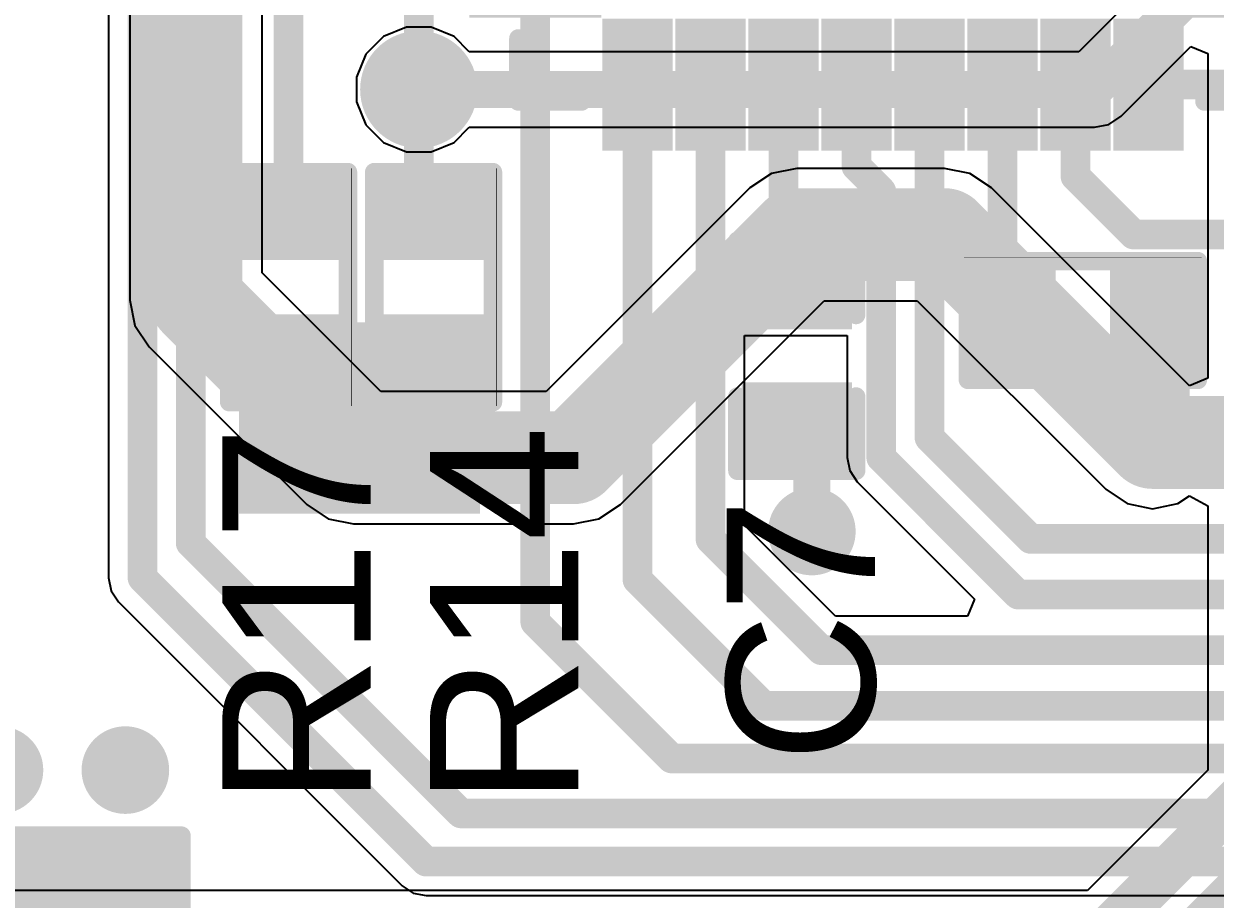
# Model space of a CAD drawing. Header units: millimetres. Extents: x -4.8 to 36.7, y -5.2 to 57.6.
# Drawn here: x 2.37 to 10.53, y 33.63 to 39.62 of the extents above; entities that cross this region are included whole.
import ezdxf

# ---------------------------------------------------------------- set-up
doc = ezdxf.new("R2010")
doc.units = ezdxf.units.MM
for name, color, linetype in [('BottomLayer', 5, 'Continuous'), ('BottomSolder', 6, 'Continuous'), ('TopLayer', 1, 'Continuous'), ('TopOverlay', 2, 'Continuous'), ('TopPaste', 8, 'Continuous'), ('TopSolder', 216, 'Continuous'), ('ViaHoleLayer', 16, 'Continuous')]:
    doc.layers.add(name, color=color, linetype=linetype)
doc.styles.add('Arial', font='', dxfattribs={"height": 0.2})
doc.styles.get('Arial').set_extended_font_data('Arial')

# ---------------------------------------------------------------- blocks, each defined once
blk = doc.blocks.new('32_QFN__5_5__13')
at = {"layer": 'TopLayer'}
for points in [[(-1.6101, 2.1001), (-1.8901, 2.1001), (-1.8901, 2.8001), (-1.6101, 2.8001)], [(-1.1099, 2.1001), (-1.3899, 2.1001), (-1.3899, 2.8001), (-1.1099, 2.8001)], [(-0.6101, 2.1001), (-0.8901, 2.1001), (-0.8901, 2.8001), (-0.6101, 2.8001)], [(-0.1099, 2.1001), (-0.3899, 2.1001), (-0.3899, 2.8001), (-0.1099, 2.8001)], [(0.3899, 2.1001), (0.1099, 2.1001), (0.1099, 2.8001), (0.3899, 2.8001)], [(0.8901, 2.1001), (0.6101, 2.1001), (0.6101, 2.8001), (0.8901, 2.8001)], [(1.3899, 2.1001), (1.1099, 2.1001), (1.1099, 2.8001), (1.3899, 2.8001)], [(1.8901, 2.1001), (1.6101, 2.1001), (1.6101, 2.8001), (1.8901, 2.8001)], [(-2.8001, 1.6101), (-2.8001, 1.8901), (-2.1001, 1.8901), (-2.1001, 1.6101)], [(2.1001, 1.6101), (2.1001, 1.8901), (2.8001, 1.8901), (2.8001, 1.6101)], [(1.627, -1.627), (-1.627, -1.627), (-1.627, 1.627), (1.627, 1.627)], [(-2.8001, 1.1099), (-2.8001, 1.3899), (-2.1001, 1.3899), (-2.1001, 1.1099)], [(2.1001, 1.1099), (2.1001, 1.3899), (2.8001, 1.3899), (2.8001, 1.1099)], [(-2.8001, 0.6101), (-2.8001, 0.8901), (-2.1001, 0.8901), (-2.1001, 0.6101)], [(2.1001, 0.6101), (2.1001, 0.8901), (2.8001, 0.8901), (2.8001, 0.6101)], [(-2.8001, 0.1099), (-2.8001, 0.3899), (-2.1001, 0.3899), (-2.1001, 0.1099)], [(2.1001, 0.1099), (2.1001, 0.3899), (2.8001, 0.3899), (2.8001, 0.1099)], [(-2.8001, -0.3899), (-2.8001, -0.1099), (-2.1001, -0.1099), (-2.1001, -0.3899)], [(2.1001, -0.3899), (2.1001, -0.1099), (2.8001, -0.1099), (2.8001, -0.3899)], [(-2.8001, -0.8901), (-2.8001, -0.6101), (-2.1001, -0.6101), (-2.1001, -0.8901)], [(2.1001, -0.8901), (2.1001, -0.6101), (2.8001, -0.6101), (2.8001, -0.8901)], [(-2.8001, -1.3899), (-2.8001, -1.1099), (-2.1001, -1.1099), (-2.1001, -1.3899)], [(2.1001, -1.3899), (2.1001, -1.1099), (2.8001, -1.1099), (2.8001, -1.3899)], [(-2.8001, -1.8901), (-2.8001, -1.6101), (-2.1001, -1.6101), (-2.1001, -1.8901)], [(2.1001, -1.8901), (2.1001, -1.6101), (2.8001, -1.6101), (2.8001, -1.8901)], [(-1.6101, -2.8001), (-1.8901, -2.8001), (-1.8901, -2.1001), (-1.6101, -2.1001)], [(-1.1099, -2.8001), (-1.3899, -2.8001), (-1.3899, -2.1001), (-1.1099, -2.1001)], [(-0.6101, -2.8001), (-0.8901, -2.8001), (-0.8901, -2.1001), (-0.6101, -2.1001)], [(-0.1099, -2.8001), (-0.3899, -2.8001), (-0.3899, -2.1001), (-0.1099, -2.1001)], [(0.3899, -2.8001), (0.1099, -2.8001), (0.1099, -2.1001), (0.3899, -2.1001)], [(0.8901, -2.8001), (0.6101, -2.8001), (0.6101, -2.1001), (0.8901, -2.1001)], [(1.3899, -2.8001), (1.1099, -2.8001), (1.1099, -2.1001), (1.3899, -2.1001)], [(1.8901, -2.8001), (1.6101, -2.8001), (1.6101, -2.1001), (1.8901, -2.1001)]]:
    blk.add_hatch(color=1, dxfattribs=at).paths.add_polyline_path(points)
at = {"layer": 'TopPaste'}
for points in [[(-1.6101, 2.1001), (-1.8901, 2.1001), (-1.8901, 2.8001), (-1.6101, 2.8001)], [(-1.1099, 2.1001), (-1.3899, 2.1001), (-1.3899, 2.8001), (-1.1099, 2.8001)], [(-0.6101, 2.1001), (-0.8901, 2.1001), (-0.8901, 2.8001), (-0.6101, 2.8001)], [(-0.1099, 2.1001), (-0.3899, 2.1001), (-0.3899, 2.8001), (-0.1099, 2.8001)], [(0.3899, 2.1001), (0.1099, 2.1001), (0.1099, 2.8001), (0.3899, 2.8001)], [(0.8901, 2.1001), (0.6101, 2.1001), (0.6101, 2.8001), (0.8901, 2.8001)], [(1.3899, 2.1001), (1.1099, 2.1001), (1.1099, 2.8001), (1.3899, 2.8001)], [(1.8901, 2.1001), (1.6101, 2.1001), (1.6101, 2.8001), (1.8901, 2.8001)], [(-2.8001, 1.6101), (-2.8001, 1.8901), (-2.1001, 1.8901), (-2.1001, 1.6101)], [(2.1001, 1.6101), (2.1001, 1.8901), (2.8001, 1.8901), (2.8001, 1.6101)], [(1.627, -1.627), (-1.627, -1.627), (-1.627, 1.627), (1.627, 1.627)], [(-2.8001, 1.1099), (-2.8001, 1.3899), (-2.1001, 1.3899), (-2.1001, 1.1099)], [(2.1001, 1.1099), (2.1001, 1.3899), (2.8001, 1.3899), (2.8001, 1.1099)], [(-2.8001, 0.6101), (-2.8001, 0.8901), (-2.1001, 0.8901), (-2.1001, 0.6101)], [(2.1001, 0.6101), (2.1001, 0.8901), (2.8001, 0.8901), (2.8001, 0.6101)], [(-2.8001, 0.1099), (-2.8001, 0.3899), (-2.1001, 0.3899), (-2.1001, 0.1099)], [(2.1001, 0.1099), (2.1001, 0.3899), (2.8001, 0.3899), (2.8001, 0.1099)], [(-2.8001, -0.3899), (-2.8001, -0.1099), (-2.1001, -0.1099), (-2.1001, -0.3899)], [(2.1001, -0.3899), (2.1001, -0.1099), (2.8001, -0.1099), (2.8001, -0.3899)], [(-2.8001, -0.8901), (-2.8001, -0.6101), (-2.1001, -0.6101), (-2.1001, -0.8901)], [(2.1001, -0.8901), (2.1001, -0.6101), (2.8001, -0.6101), (2.8001, -0.8901)], [(-2.8001, -1.3899), (-2.8001, -1.1099), (-2.1001, -1.1099), (-2.1001, -1.3899)], [(2.1001, -1.3899), (2.1001, -1.1099), (2.8001, -1.1099), (2.8001, -1.3899)], [(-2.8001, -1.8901), (-2.8001, -1.6101), (-2.1001, -1.6101), (-2.1001, -1.8901)], [(2.1001, -1.8901), (2.1001, -1.6101), (2.8001, -1.6101), (2.8001, -1.8901)], [(-1.6101, -2.8001), (-1.8901, -2.8001), (-1.8901, -2.1001), (-1.6101, -2.1001)], [(-1.1099, -2.8001), (-1.3899, -2.8001), (-1.3899, -2.1001), (-1.1099, -2.1001)], [(-0.6101, -2.8001), (-0.8901, -2.8001), (-0.8901, -2.1001), (-0.6101, -2.1001)], [(-0.1099, -2.8001), (-0.3899, -2.8001), (-0.3899, -2.1001), (-0.1099, -2.1001)], [(0.3899, -2.8001), (0.1099, -2.8001), (0.1099, -2.1001), (0.3899, -2.1001)], [(0.8901, -2.8001), (0.6101, -2.8001), (0.6101, -2.1001), (0.8901, -2.1001)], [(1.3899, -2.8001), (1.1099, -2.8001), (1.1099, -2.1001), (1.3899, -2.1001)], [(1.8901, -2.8001), (1.6101, -2.8001), (1.6101, -2.1001), (1.8901, -2.1001)]]:
    blk.add_hatch(color=8, dxfattribs=at).paths.add_polyline_path(points)
at = {"layer": 'TopSolder'}
for points in [[(-1.5085, 1.9985), (-1.9917, 1.9985), (-1.9917, 2.9017), (-1.5085, 2.9017)], [(-1.0083, 1.9985), (-1.4915, 1.9985), (-1.4915, 2.9017), (-1.0083, 2.9017)], [(-0.5085, 1.9985), (-0.9917, 1.9985), (-0.9917, 2.9017), (-0.5085, 2.9017)], [(-0.0083, 1.9985), (-0.4915, 1.9985), (-0.4915, 2.9017), (-0.0083, 2.9017)], [(0.4915, 1.9985), (0.0083, 1.9985), (0.0083, 2.9017), (0.4915, 2.9017)], [(0.9917, 1.9985), (0.5085, 1.9985), (0.5085, 2.9017), (0.9917, 2.9017)], [(1.4915, 1.9985), (1.0083, 1.9985), (1.0083, 2.9017), (1.4915, 2.9017)], [(1.9917, 1.9985), (1.5085, 1.9985), (1.5085, 2.9017), (1.9917, 2.9017)], [(-2.9017, 1.5085), (-2.9017, 1.9917), (-1.9985, 1.9917), (-1.9985, 1.5085)], [(1.9985, 1.5085), (1.9985, 1.9917), (2.9017, 1.9917), (2.9017, 1.5085)], [(1.7286, -1.7286), (-1.7286, -1.7286), (-1.7286, 1.7286), (1.7286, 1.7286)], [(-2.9017, 1.0083), (-2.9017, 1.4915), (-1.9985, 1.4915), (-1.9985, 1.0083)], [(1.9985, 1.0083), (1.9985, 1.4915), (2.9017, 1.4915), (2.9017, 1.0083)], [(-2.9017, 0.5085), (-2.9017, 0.9917), (-1.9985, 0.9917), (-1.9985, 0.5085)], [(1.9985, 0.5085), (1.9985, 0.9917), (2.9017, 0.9917), (2.9017, 0.5085)], [(-2.9017, 0.0083), (-2.9017, 0.4915), (-1.9985, 0.4915), (-1.9985, 0.0083)], [(1.9985, 0.0083), (1.9985, 0.4915), (2.9017, 0.4915), (2.9017, 0.0083)], [(-2.9017, -0.4915), (-2.9017, -0.0083), (-1.9985, -0.0083), (-1.9985, -0.4915)], [(1.9985, -0.4915), (1.9985, -0.0083), (2.9017, -0.0083), (2.9017, -0.4915)], [(-2.9017, -0.9917), (-2.9017, -0.5085), (-1.9985, -0.5085), (-1.9985, -0.9917)], [(1.9985, -0.9917), (1.9985, -0.5085), (2.9017, -0.5085), (2.9017, -0.9917)], [(-2.9017, -1.4915), (-2.9017, -1.0083), (-1.9985, -1.0083), (-1.9985, -1.4915)], [(1.9985, -1.4915), (1.9985, -1.0083), (2.9017, -1.0083), (2.9017, -1.4915)], [(-2.9017, -1.9917), (-2.9017, -1.5085), (-1.9985, -1.5085), (-1.9985, -1.9917)], [(1.9985, -1.9917), (1.9985, -1.5085), (2.9017, -1.5085), (2.9017, -1.9917)], [(-1.5085, -2.9017), (-1.9917, -2.9017), (-1.9917, -1.9985), (-1.5085, -1.9985)], [(-1.0083, -2.9017), (-1.4915, -2.9017), (-1.4915, -1.9985), (-1.0083, -1.9985)], [(-0.5085, -2.9017), (-0.9917, -2.9017), (-0.9917, -1.9985), (-0.5085, -1.9985)], [(-0.0083, -2.9017), (-0.4915, -2.9017), (-0.4915, -1.9985), (-0.0083, -1.9985)], [(0.4915, -2.9017), (0.0083, -2.9017), (0.0083, -1.9985), (0.4915, -1.9985)], [(0.9917, -2.9017), (0.5085, -2.9017), (0.5085, -1.9985), (0.9917, -1.9985)], [(1.4915, -2.9017), (1.0083, -2.9017), (1.0083, -1.9985), (1.4915, -1.9985)], [(1.9917, -2.9017), (1.5085, -2.9017), (1.5085, -1.9985), (1.9917, -1.9985)]]:
    blk.add_hatch(color=216, dxfattribs=at).paths.add_polyline_path(points)
at = {"layer": 'TopOverlay', "const_width": 0.127}
for points in [[(-2.5654, 2.1336), (-2.5654, 2.5654)], [(-2.5654, 2.5654), (-2.1336, 2.5654)], [(2.1336, 2.5654), (2.5654, 2.5654)], [(2.5654, 2.1336), (2.5654, 2.5654)], [(-3.0734, 1.8796), (-2.9464, 1.7526)], [(-3.0734, 1.6256), (-3.0734, 1.8796)], [(-3.0734, 1.6256), (-2.9464, 1.7526)], [(-2.5654, -2.5654), (-2.5654, -2.1336)], [(2.5654, -2.5654), (2.5654, -2.1336)], [(-2.5654, -2.5654), (-2.1336, -2.5654)], [(2.1336, -2.5654), (2.5654, -2.5654)]]:
    blk.add_lwpolyline(points, dxfattribs=at)
at = {"layer": 'TopOverlay', "const_width": 0.0635}
for points in [[(-2.5972, 2.5654, 1), (-2.5337, 2.5654, 1)], [(-2.5972, 2.5654, 1), (-2.5337, 2.5654, 1)], [(-2.1654, 2.5654, 1), (-2.1019, 2.5654, 1)], [(2.1019, 2.5654, 1), (2.1654, 2.5654, 1)], [(2.5337, 2.5654, 1), (2.5972, 2.5654, 1)], [(2.5337, 2.5654, 1), (2.5972, 2.5654, 1)], [(-2.5972, 2.1336, 1), (-2.5337, 2.1336, 1)], [(2.5337, 2.1336, 1), (2.5972, 2.1336, 1)], [(-3.1052, 1.8796, 1), (-3.0417, 1.8796, 1)], [(-3.1052, 1.8796, 1), (-3.0417, 1.8796, 1)], [(-2.9781, 1.7526, 1), (-2.9146, 1.7526, 1)], [(-2.9781, 1.7526, 1), (-2.9146, 1.7526, 1)], [(-3.1052, 1.6256, 1), (-3.0417, 1.6256, 1)], [(-3.1052, 1.6256, 1), (-3.0417, 1.6256, 1)], [(-2.5972, -2.1336, 1), (-2.5337, -2.1336, 1)], [(2.5337, -2.1336, 1), (2.5972, -2.1336, 1)], [(-2.5972, -2.5654, 1), (-2.5337, -2.5654, 1)], [(-2.5972, -2.5654, 1), (-2.5337, -2.5654, 1)], [(-2.1654, -2.5654, 1), (-2.1019, -2.5654, 1)], [(2.1019, -2.5654, 1), (2.1654, -2.5654, 1)], [(2.5337, -2.5654, 1), (2.5972, -2.5654, 1)], [(2.5337, -2.5654, 1), (2.5972, -2.5654, 1)]]:
    blk.add_lwpolyline(points, format="xyb", close=True, dxfattribs=at)
blk = doc.blocks.new('R___0402_19')
at = {"layer": 'TopLayer'}
for points in [[(-0.6985, -0.3175), (-0.6985, 0.3175), (-0.2413, 0.3175), (-0.2413, -0.3175)], [(0.2413, -0.3175), (0.2413, 0.3175), (0.6985, 0.3175), (0.6985, -0.3175)]]:
    blk.add_hatch(color=1, dxfattribs=at).paths.add_polyline_path(points)
at = {"layer": 'TopPaste'}
for points in [[(-0.6985, -0.3175), (-0.6985, 0.3175), (-0.2413, 0.3175), (-0.2413, -0.3175)], [(0.2413, -0.3175), (0.2413, 0.3175), (0.6985, 0.3175), (0.6985, -0.3175)]]:
    blk.add_hatch(color=8, dxfattribs=at).paths.add_polyline_path(points)
at = {"layer": 'TopSolder'}
for points in [[(-0.7535, -0.3725), (-0.7535, 0.3725), (-0.1863, 0.3725), (-0.1863, -0.3725)], [(0.1863, -0.3725), (0.1863, 0.3725), (0.7535, 0.3725), (0.7535, -0.3725)]]:
    blk.add_hatch(color=216, dxfattribs=at).paths.add_polyline_path(points)
at = {"layer": 'TopOverlay'}
for points, const_width in [([(-0.7874, 0.4064), (0.7874, 0.4064)], 0.127), ([(-0.7874, 0.4064), (-0.7874, -0.4064)], 0.127), ([(0.7874, 0.4064), (0.7874, -0.4064)], 0.127), ([(-0.7874, -0.4064), (0.7874, -0.4064)], 0.127), ([(-0.8128, -0.4318), (0.8128, -0.4318)], 0.00323)]:
    blk.add_lwpolyline(points, dxfattribs=dict(at, const_width=const_width))
for points, const_width in [([(-0.8191, 0.4064, 1), (-0.7556, 0.4064, 1)], 0.0635), ([(-0.8191, 0.4064, 1), (-0.7556, 0.4064, 1)], 0.0635), ([(0.7556, 0.4064, 1), (0.8191, 0.4064, 1)], 0.0635), ([(0.7556, 0.4064, 1), (0.8191, 0.4064, 1)], 0.0635), ([(-0.8191, -0.4064, 1), (-0.7556, -0.4064, 1)], 0.0635), ([(-0.8191, -0.4064, 1), (-0.7556, -0.4064, 1)], 0.0635), ([(0.7556, -0.4064, 1), (0.8191, -0.4064, 1)], 0.0635), ([(0.7556, -0.4064, 1), (0.8191, -0.4064, 1)], 0.0635), ([(-0.8136, -0.4318, 1), (-0.812, -0.4318, 1)], 0.00161), ([(0.812, -0.4318, 1), (0.8136, -0.4318, 1)], 0.00161)]:
    blk.add_lwpolyline(points, format="xyb", close=True, dxfattribs=dict(at, const_width=const_width))
blk = doc.blocks.new('R___0402_20')
at = {"layer": 'TopLayer'}
for points in [[(-0.6985, -0.3175), (-0.6985, 0.3175), (-0.2413, 0.3175), (-0.2413, -0.3175)], [(0.2413, -0.3175), (0.2413, 0.3175), (0.6985, 0.3175), (0.6985, -0.3175)]]:
    blk.add_hatch(color=1, dxfattribs=at).paths.add_polyline_path(points)
at = {"layer": 'TopPaste'}
for points in [[(-0.6985, -0.3175), (-0.6985, 0.3175), (-0.2413, 0.3175), (-0.2413, -0.3175)], [(0.2413, -0.3175), (0.2413, 0.3175), (0.6985, 0.3175), (0.6985, -0.3175)]]:
    blk.add_hatch(color=8, dxfattribs=at).paths.add_polyline_path(points)
at = {"layer": 'TopSolder'}
for points in [[(-0.7535, -0.3725), (-0.7535, 0.3725), (-0.1863, 0.3725), (-0.1863, -0.3725)], [(0.1863, -0.3725), (0.1863, 0.3725), (0.7535, 0.3725), (0.7535, -0.3725)]]:
    blk.add_hatch(color=216, dxfattribs=at).paths.add_polyline_path(points)
at = {"layer": 'TopOverlay'}
for points, const_width in [([(-0.7874, 0.4064), (-0.7874, -0.4064)], 0.127), ([(0.7874, 0.4064), (-0.7874, 0.4064)], 0.127), ([(0.7874, 0.4064), (0.7874, -0.4064)], 0.127), ([(0.7874, -0.4064), (-0.7874, -0.4064)], 0.127), ([(0.8128, -0.4318), (-0.8128, -0.4318)], 0.00323)]:
    blk.add_lwpolyline(points, dxfattribs=dict(at, const_width=const_width))
for points, const_width in [([(-0.8191, 0.4064, 1), (-0.7556, 0.4064, 1)], 0.0635), ([(-0.8191, 0.4064, 1), (-0.7556, 0.4064, 1)], 0.0635), ([(0.7556, 0.4064, 1), (0.8191, 0.4064, 1)], 0.0635), ([(0.7556, 0.4064, 1), (0.8191, 0.4064, 1)], 0.0635), ([(-0.8191, -0.4064, 1), (-0.7556, -0.4064, 1)], 0.0635), ([(-0.8191, -0.4064, 1), (-0.7556, -0.4064, 1)], 0.0635), ([(0.7556, -0.4064, 1), (0.8191, -0.4064, 1)], 0.0635), ([(0.7556, -0.4064, 1), (0.8191, -0.4064, 1)], 0.0635), ([(-0.8136, -0.4318, 1), (-0.812, -0.4318, 1)], 0.00161), ([(0.812, -0.4318, 1), (0.8136, -0.4318, 1)], 0.00161)]:
    blk.add_lwpolyline(points, format="xyb", close=True, dxfattribs=dict(at, const_width=const_width))
blk = doc.blocks.new('R___0402_22')
at = {"layer": 'TopLayer'}
for points in [[(-0.6985, -0.3175), (-0.6985, 0.3175), (-0.2413, 0.3175), (-0.2413, -0.3175)], [(0.2413, -0.3175), (0.2413, 0.3175), (0.6985, 0.3175), (0.6985, -0.3175)]]:
    blk.add_hatch(color=1, dxfattribs=at).paths.add_polyline_path(points)
at = {"layer": 'TopPaste'}
for points in [[(-0.6985, -0.3175), (-0.6985, 0.3175), (-0.2413, 0.3175), (-0.2413, -0.3175)], [(0.2413, -0.3175), (0.2413, 0.3175), (0.6985, 0.3175), (0.6985, -0.3175)]]:
    blk.add_hatch(color=8, dxfattribs=at).paths.add_polyline_path(points)
at = {"layer": 'TopSolder'}
for points in [[(-0.7535, -0.3725), (-0.7535, 0.3725), (-0.1863, 0.3725), (-0.1863, -0.3725)], [(0.1863, -0.3725), (0.1863, 0.3725), (0.7535, 0.3725), (0.7535, -0.3725)]]:
    blk.add_hatch(color=216, dxfattribs=at).paths.add_polyline_path(points)
at = {"layer": 'TopOverlay'}
for points, const_width in [([(-0.7874, 0.4064), (0.7874, 0.4064)], 0.127), ([(-0.7874, 0.4064), (-0.7874, -0.4064)], 0.127), ([(0.7874, 0.4064), (0.7874, -0.4064)], 0.127), ([(-0.7874, -0.4064), (0.7874, -0.4064)], 0.127), ([(-0.8128, -0.4318), (0.8128, -0.4318)], 0.00323)]:
    blk.add_lwpolyline(points, dxfattribs=dict(at, const_width=const_width))
for points, const_width in [([(-0.8191, 0.4064, 1), (-0.7556, 0.4064, 1)], 0.0635), ([(-0.8191, 0.4064, 1), (-0.7556, 0.4064, 1)], 0.0635), ([(0.7556, 0.4064, 1), (0.8191, 0.4064, 1)], 0.0635), ([(0.7556, 0.4064, 1), (0.8191, 0.4064, 1)], 0.0635), ([(-0.8191, -0.4064, 1), (-0.7556, -0.4064, 1)], 0.0635), ([(-0.8191, -0.4064, 1), (-0.7556, -0.4064, 1)], 0.0635), ([(0.7556, -0.4064, 1), (0.8191, -0.4064, 1)], 0.0635), ([(0.7556, -0.4064, 1), (0.8191, -0.4064, 1)], 0.0635), ([(-0.8136, -0.4318, 1), (-0.812, -0.4318, 1)], 0.00161), ([(0.812, -0.4318, 1), (0.8136, -0.4318, 1)], 0.00161)]:
    blk.add_lwpolyline(points, format="xyb", close=True, dxfattribs=dict(at, const_width=const_width))
blk = doc.blocks.new('C___0402_50')
at = {"layer": 'TopLayer'}
for points in [[(-0.6985, -0.3175), (-0.6985, 0.3175), (-0.2413, 0.3175), (-0.2413, -0.3175)], [(0.2413, -0.3175), (0.2413, 0.3175), (0.6985, 0.3175), (0.6985, -0.3175)]]:
    blk.add_hatch(color=1, dxfattribs=at).paths.add_polyline_path(points)
at = {"layer": 'TopPaste'}
for points in [[(-0.6985, -0.3175), (-0.6985, 0.3175), (-0.2413, 0.3175), (-0.2413, -0.3175)], [(0.2413, -0.3175), (0.2413, 0.3175), (0.6985, 0.3175), (0.6985, -0.3175)]]:
    blk.add_hatch(color=8, dxfattribs=at).paths.add_polyline_path(points)
at = {"layer": 'TopSolder'}
for points in [[(-0.7585, -0.3775), (-0.7585, 0.3775), (-0.1813, 0.3775), (-0.1813, -0.3775)], [(0.1813, -0.3775), (0.1813, 0.3775), (0.7585, 0.3775), (0.7585, -0.3775)]]:
    blk.add_hatch(color=216, dxfattribs=at).paths.add_polyline_path(points)
at = {"layer": 'TopOverlay', "const_width": 0.127}
for points in [[(-0.2794, 0.4064), (-0.7874, 0.4064)], [(-0.7874, -0.4064), (-0.7874, 0.4064)], [(0.7874, 0.4064), (0.2794, 0.4064)], [(0.7874, -0.4064), (0.7874, 0.4064)], [(-0.2794, -0.4064), (-0.7874, -0.4064)], [(0.7874, -0.4064), (0.2794, -0.4064)]]:
    blk.add_lwpolyline(points, dxfattribs=at)
at = {"layer": 'TopOverlay', "const_width": 0.0635}
for points in [[(-0.8191, 0.4064, 1), (-0.7556, 0.4064, 1)], [(-0.8191, 0.4064, 1), (-0.7556, 0.4064, 1)], [(-0.3111, 0.4064, 1), (-0.2477, 0.4064, 1)], [(0.2477, 0.4064, 1), (0.3111, 0.4064, 1)], [(0.7556, 0.4064, 1), (0.8191, 0.4064, 1)], [(0.7556, 0.4064, 1), (0.8191, 0.4064, 1)], [(-0.8191, -0.4064, 1), (-0.7556, -0.4064, 1)], [(-0.8191, -0.4064, 1), (-0.7556, -0.4064, 1)], [(-0.3111, -0.4064, 1), (-0.2477, -0.4064, 1)], [(0.2477, -0.4064, 1), (0.3111, -0.4064, 1)], [(0.7556, -0.4064, 1), (0.8191, -0.4064, 1)], [(0.7556, -0.4064, 1), (0.8191, -0.4064, 1)]]:
    blk.add_lwpolyline(points, format="xyb", close=True, dxfattribs=at)
blk = doc.blocks.new('C___1206_55')
at = {"layer": 'TopLayer'}
for points in [[(-2.032, 0.889), (-0.508, 0.889), (-0.508, -0.889), (-2.032, -0.889)], [(0.508, 0.889), (2.032, 0.889), (2.032, -0.889), (0.508, -0.889)]]:
    blk.add_hatch(color=1, dxfattribs=at).paths.add_polyline_path(points)
at = {"layer": 'TopPaste'}
for points in [[(-2.032, 0.889), (-0.508, 0.889), (-0.508, -0.889), (-2.032, -0.889)], [(0.508, 0.889), (2.032, 0.889), (2.032, -0.889), (0.508, -0.889)]]:
    blk.add_hatch(color=8, dxfattribs=at).paths.add_polyline_path(points)
at = {"layer": 'TopSolder'}
for points in [[(-2.1336, 0.9906), (-0.4064, 0.9906), (-0.4064, -0.9906), (-2.1336, -0.9906)], [(0.4064, 0.9906), (2.1336, 0.9906), (2.1336, -0.9906), (0.4064, -0.9906)]]:
    blk.add_hatch(color=216, dxfattribs=at).paths.add_polyline_path(points)
at = {"layer": 'TopOverlay', "const_width": 0.127}
for points in [[(-0.6096, 0.9906), (-2.1336, 0.9906)], [(-2.1336, 0.9906), (-2.1336, -0.9906)], [(2.1336, 0.9906), (0.6096, 0.9906)], [(2.1336, 0.9906), (2.1336, -0.9906)], [(-0.6096, -0.9906), (-2.1336, -0.9906)], [(2.1336, -0.9906), (0.6096, -0.9906)]]:
    blk.add_lwpolyline(points, dxfattribs=at)
at = {"layer": 'TopOverlay', "const_width": 0.0635}
for points in [[(-2.16535, 0.9906, 1), (-2.10185, 0.9906, 1)], [(-2.16535, 0.9906, 1), (-2.10185, 0.9906, 1)], [(-0.64135, 0.9906, 1), (-0.57785, 0.9906, 1)], [(0.57785, 0.9906, 1), (0.64135, 0.9906, 1)], [(2.10185, 0.9906, 1), (2.16535, 0.9906, 1)], [(2.10185, 0.9906, 1), (2.16535, 0.9906, 1)], [(-2.16535, -0.9906, 1), (-2.10185, -0.9906, 1)], [(-2.16535, -0.9906, 1), (-2.10185, -0.9906, 1)], [(-0.64135, -0.9906, 1), (-0.57785, -0.9906, 1)], [(0.57785, -0.9906, 1), (0.64135, -0.9906, 1)], [(2.10185, -0.9906, 1), (2.16535, -0.9906, 1)], [(2.10185, -0.9906, 1), (2.16535, -0.9906, 1)]]:
    blk.add_lwpolyline(points, format="xyb", close=True, dxfattribs=at)

msp = doc.modelspace()

# ---------------------------------------------------------------- hatches: boundary and pattern name
at = {"layer": 'BottomLayer'}
h = msp.add_hatch(color=5, dxfattribs=at)
edge = h.paths.add_edge_path()
edge.add_arc((5.08, 39.1713), 0.3, 0, 360)
h = msp.add_hatch(color=5, dxfattribs=at)
edge = h.paths.add_edge_path()
edge.add_arc((7.6692, 38.178), 0.3, 0, 360)
h = msp.add_hatch(color=5, dxfattribs=at)
edge = h.paths.add_edge_path()
edge.add_arc((10.1061, 36.7538), 0.3, 0, 360)
h = msp.add_hatch(color=5, dxfattribs=at)
edge = h.paths.add_edge_path()
edge.add_arc((4.633, 36.6495), 0.3, 0, 360)
h = msp.add_hatch(color=5, dxfattribs=at)
edge = h.paths.add_edge_path()
edge.add_arc((7.7724, 36.1442), 0.3, 0, 360)
h = msp.add_hatch(color=5, dxfattribs=at)
edge = h.paths.add_edge_path()
edge.add_arc((2.2082, 34.5104), 0.3, 0, 360)
h = msp.add_hatch(color=5, dxfattribs=at)
edge = h.paths.add_edge_path()
edge.add_arc((3.0705, 34.5104), 0.3, 0, 360)
at = {"layer": 'BottomSolder'}
h = msp.add_hatch(color=6, dxfattribs=at)
edge = h.paths.add_edge_path()
edge.add_arc((5.08, 39.1713), 0.4016, 0, 360)
at = {"layer": 'TopLayer'}
h = msp.add_hatch(color=1, dxfattribs=at)
edge = h.paths.add_edge_path()
edge.add_arc((5.08, 39.1713), 0.3, 0, 360)
h = msp.add_hatch(color=1, dxfattribs=at)
edge = h.paths.add_edge_path()
edge.add_arc((7.6692, 38.178), 0.3, 0, 360)
msp.add_hatch(color=1, dxfattribs=at).paths.add_polyline_path([(3.8481, 36.2661), (5.4991, 36.2661), (5.4991, 37.5766), (3.8481, 37.5766)])
h = msp.add_hatch(color=1, dxfattribs=at)
edge = h.paths.add_edge_path()
edge.add_arc((10.1061, 36.7538), 0.3, 0, 360)
h = msp.add_hatch(color=1, dxfattribs=at)
edge = h.paths.add_edge_path()
edge.add_arc((4.633, 36.6495), 0.3, 0, 360)
h = msp.add_hatch(color=1, dxfattribs=at)
edge = h.paths.add_edge_path()
edge.add_arc((7.7724, 36.1442), 0.3, 0, 360)
h = msp.add_hatch(color=1, dxfattribs=at)
edge = h.paths.add_edge_path()
edge.add_arc((2.2082, 34.5104), 0.3, 0, 360)
h = msp.add_hatch(color=1, dxfattribs=at)
edge = h.paths.add_edge_path()
edge.add_arc((3.0705, 34.5104), 0.3, 0, 360)
at = {"layer": 'TopSolder'}
h = msp.add_hatch(color=216, dxfattribs=at)
edge = h.paths.add_edge_path()
edge.add_arc((5.08, 39.1713), 0.4016, 0, 360)
at = {"layer": 'ViaHoleLayer'}
h = msp.add_hatch(color=16, dxfattribs=at)
edge = h.paths.add_edge_path()
edge.add_arc((5.08, 39.1713), 0.15, 0, 360)
h = msp.add_hatch(color=16, dxfattribs=at)
edge = h.paths.add_edge_path()
edge.add_arc((7.6692, 38.178), 0.15, 0, 360)
h = msp.add_hatch(color=16, dxfattribs=at)
edge = h.paths.add_edge_path()
edge.add_arc((10.1061, 36.7538), 0.15, 0, 360)
h = msp.add_hatch(color=16, dxfattribs=at)
edge = h.paths.add_edge_path()
edge.add_arc((4.633, 36.6495), 0.15, 0, 360)
h = msp.add_hatch(color=16, dxfattribs=at)
edge = h.paths.add_edge_path()
edge.add_arc((7.7724, 36.1442), 0.15, 0, 360)
h = msp.add_hatch(color=16, dxfattribs=at)
edge = h.paths.add_edge_path()
edge.add_arc((3.0705, 34.5104), 0.15, 0, 360)

# ---------------------------------------------------------------- linework, layer by layer
at = {"layer": 'BottomLayer'}
for p, q in [((3.1003, 41.3612), (3.1003, 37.7291)), ((4.0067, 37.9168), (4.0067, 40.9727)), ((10.1048, 39.935), (9.6, 39.4303)), ((4.9951, 39.5983), (4.8381, 39.5333)), ((5.1649, 39.5983), (4.9951, 39.5983)), ((5.3219, 39.5333), (5.1649, 39.5983)), ((4.8381, 39.5333), (4.718, 39.4132)), ((5.4249, 39.4303), (5.3219, 39.5333)), ((4.718, 39.4132), (4.653, 39.2562)), ((9.6, 39.4303), (5.4249, 39.4303)), ((9.8904, 38.9882), (10.3679, 39.4657)), ((10.3679, 39.4657), (10.4853, 39.4171)), ((10.4853, 39.4171), (10.4853, 37.1952)), ((4.653, 39.2562), (4.653, 39.0864)), ((4.653, 39.0864), (4.718, 38.9294)), ((4.718, 38.9294), (4.8381, 38.8093)), ((9.7073, 38.9123), (9.8064, 38.932)), ((9.8064, 38.932), (9.8904, 38.9882)), ((5.3219, 38.8093), (5.4249, 38.9123)), ((5.4249, 38.9123), (9.7073, 38.9123)), ((4.8381, 38.8093), (4.9951, 38.7443)), ((5.1649, 38.7443), (5.3219, 38.8093)), ((4.9951, 38.7443), (5.1649, 38.7443)), ((7.4958, 38.5967), (7.3487, 38.4985)), ((7.6692, 38.6312), (7.4958, 38.5967)), ((8.6818, 38.6312), (7.6692, 38.6312)), ((8.8553, 38.5967), (8.6818, 38.6312)), ((9.0023, 38.4985), (8.8553, 38.5967)), ((7.3487, 38.4985), (5.953, 37.1027)), ((7.3487, 38.4985), (7.3487, 38.4985)), ((10.3583, 37.1425), (9.0023, 38.4985)), ((4.8208, 37.1027), (4.0067, 37.9168)), ((3.1003, 37.7291), (3.1348, 37.5557)), ((6.4612, 36.3291), (7.8569, 37.7248)), ((7.8569, 37.7248), (8.4941, 37.7248)), ((8.4941, 37.7248), (9.7856, 36.4333)), ((3.1348, 37.5557), (3.233, 37.4086)), ((3.233, 37.4086), (4.3126, 36.3291)), ((10.4853, 37.1952), (10.3583, 37.1425)), ((5.953, 37.1027), (4.8208, 37.1027)), ((9.7856, 36.4333), (9.9326, 36.3351)), ((4.3126, 36.3291), (4.4596, 36.2308)), ((6.3142, 36.2308), (6.4612, 36.3291)), ((9.9326, 36.3351), (10.1061, 36.3006)), ((10.1061, 36.3006), (10.2795, 36.3351)), ((10.2795, 36.3351), (10.3583, 36.3877)), ((10.3583, 36.3877), (10.4853, 36.3198)), ((10.4853, 36.3198), (10.4853, 34.5101)), ((4.4596, 36.2308), (4.633, 36.1963)), ((6.1407, 36.1963), (6.3142, 36.2308)), ((4.633, 36.1963), (4.6331, 36.1963)), ((4.6331, 36.1963), (6.1407, 36.1963)), ((10.4853, 34.5101), (9.661, 33.6859)), ((9.661, 33.6859), (-0.3324, 33.6859))]:
    msp.add_line(p, q, dxfattribs=at)
for points, const_width in [([(3.5535, 37.7291), (3.5535, 41.3612)], 0.635), ([(9.7073, 39.1713), (10.3637, 39.8277)], 0.254), ([(5.0546, 39.1713), (5.08, 39.1713)], 0.254), ([(5.08, 39.1713), (9.7073, 39.1713)], 0.254), ([(6.1407, 36.6495), (7.6692, 38.178)], 0.635), ([(7.6692, 38.178), (8.6818, 38.178)], 0.635), ([(8.6818, 38.178), (10.1061, 36.7538)], 0.635), ([(3.5535, 37.7291), (4.633, 36.6495)], 0.635), ([(4.633, 36.6495), (6.1407, 36.6495)], 0.635), ([(9.779, 33.401), (10.7701, 34.3921)], 0.3048), ([(9.9579, 32.9692), (11.2019, 34.2133)], 0.3048)]:
    msp.add_lwpolyline(points, dxfattribs=dict(at, const_width=const_width))
for points, const_width in [([(4.9911, 39.1713, 1), (5.1181, 39.1713, 1)], 0.127), ([(5.0165, 39.1713, 1), (5.1435, 39.1713, 1)], 0.127), ([(5.0165, 39.1713, 1), (5.1435, 39.1713, 1)], 0.127), ([(9.6438, 39.1713, 1), (9.7708, 39.1713, 1)], 0.127), ([(9.6438, 39.1713, 1), (9.7708, 39.1713, 1)], 0.127), ([(7.5105, 38.178, 1), (7.828, 38.178, 1)], 0.3175), ([(7.5105, 38.178, 1), (7.828, 38.178, 1)], 0.3175), ([(8.5231, 38.178, 1), (8.8406, 38.178, 1)], 0.3175), ([(8.5231, 38.178, 1), (8.8406, 38.178, 1)], 0.3175), ([(3.3947, 37.7291, 1), (3.7122, 37.7291, 1)], 0.3175), ([(3.3947, 37.7291, 1), (3.7122, 37.7291, 1)], 0.3175), ([(9.9473, 36.7538, 1), (10.2648, 36.7538, 1)], 0.3175), ([(4.4743, 36.6495, 1), (4.7918, 36.6495, 1)], 0.3175), ([(4.4743, 36.6495, 1), (4.7918, 36.6495, 1)], 0.3175), ([(5.982, 36.6495, 1), (6.2995, 36.6495, 1)], 0.3175), ([(5.982, 36.6495, 1), (6.2995, 36.6495, 1)], 0.3175)]:
    msp.add_lwpolyline(points, format="xyb", close=True, dxfattribs=dict(at, const_width=const_width))
at = {"layer": 'TopLayer'}
for p, q in [((2.9546, 39.99), (2.9546, 35.8267)), ((7.3112, 36.1875), (7.3112, 37.4877)), ((7.3112, 37.4877), (8.0147, 37.4877)), ((8.0147, 37.4877), (8.0147, 36.6504)), ((8.0147, 36.6504), (8.0325, 36.5612)), ((8.0325, 36.5612), (8.083, 36.4856)), ((8.083, 36.4856), (8.8868, 35.6818)), ((7.9342, 35.5645), (7.3112, 36.1875)), ((2.9546, 35.8267), (2.9724, 35.7375)), ((2.9724, 35.7375), (3.0229, 35.6619)), ((3.0229, 35.6619), (4.966, 33.7188)), ((8.8868, 35.6818), (8.8382, 35.5645)), ((8.8382, 35.5645), (7.9342, 35.5645)), ((4.966, 33.7188), (5.0416, 33.6683)), ((5.0416, 33.6683), (5.1308, 33.6505)), ((5.1308, 33.6505), (25.3797, 33.6505))]:
    msp.add_line(p, q, dxfattribs=at)
for points, const_width in [([(3.1877, 35.8267), (3.1877, 40.1387)], 0.2032), ([(5.08, 39.1713), (5.08, 40.1631)], 0.2032), ([(4.1885, 38.2878), (4.1885, 40.125)], 0.2032), ([(3.5179, 36.0655), (3.5179, 40.002)], 0.2032), ([(5.878, 35.524), (5.878, 39.9045)], 0.2032), ([(5.08, 38.2878), (5.08, 39.1713)], 0.2032), ([(6.578, 35.8146), (6.578, 39.2045)], 0.2032), ([(7.0781, 36.0909), (7.0781, 39.2045)], 0.2032), ([(7.578, 38.3983), (7.578, 39.2045)], 0.2032), ([(8.0781, 38.6444), (8.0781, 39.2045)], 0.2032), ([(8.578, 36.7872), (8.578, 39.2045)], 0.2032), ([(9.0781, 37.6701), (9.0781, 39.2045)], 0.2032), ([(9.578, 38.5763), (9.578, 39.2045)], 0.2032), ([(10.0781, 39.2045), (10.6962, 39.2045)], 0.2032), ([(8.0781, 38.6444), (8.2478, 38.4748)], 0.2032), ([(9.578, 38.5763), (9.9763, 38.178)], 0.2032), ([(8.2478, 36.6504), (8.2478, 38.4748)], 0.2032), ([(7.669, 38.0465), (7.669, 38.1779)], 0.635), ([(9.9763, 38.178), (13.064, 38.178)], 0.2032), ([(10.1061, 36.7538), (10.1061, 37.582)], 0.508), ([(9.0781, 37.6701), (9.1589, 37.5893)], 0.2032), ([(10.1061, 36.7538), (11.9336, 36.7538)], 0.635), ([(7.669, 36.8781), (7.6708, 36.8781)], 0.254), ([(7.6708, 36.8781), (7.7724, 36.7765)], 0.254), ([(7.7724, 36.1442), (7.7724, 36.7765)], 0.254), ([(8.578, 36.7872), (9.2718, 36.0934)], 0.2032), ([(8.2478, 36.6504), (8.304, 36.5942)], 0.2032), ([(8.304, 36.5942), (9.1858, 35.7124)], 0.2032), ([(3.5179, 36.0655), (5.3696, 34.2138)], 0.2032), ([(7.0781, 36.0909), (7.8377, 35.3314)], 0.2032), ([(9.2718, 36.0934), (13.8938, 36.0934)], 0.2032), ([(3.1877, 35.8267), (5.1308, 33.8836)], 0.2032), ([(6.578, 35.8146), (7.4422, 34.9504)], 0.2032), ([(9.1858, 35.7124), (14.1224, 35.7124)], 0.2032), ([(5.878, 35.524), (6.812, 34.59)], 0.2032), ([(7.8377, 35.3314), (14.2748, 35.3314)], 0.2032), ([(7.4422, 34.9504), (16.4846, 34.9504)], 0.2032), ([(6.812, 34.59), (17.1656, 34.59)], 0.2032), ([(5.3696, 34.2138), (26.2382, 34.2138)], 0.2032), ([(5.1308, 33.8836), (25.4762, 33.8836)], 0.2032)]:
    msp.add_lwpolyline(points, dxfattribs=dict(at, const_width=const_width))
for points, const_width in [([(5.0292, 39.1713, 1), (5.1308, 39.1713, 1)], 0.1016), ([(5.0292, 39.1713, 1), (5.1308, 39.1713, 1)], 0.1016), ([(6.5272, 39.2045, 1), (6.6288, 39.2045, 1)], 0.1016), ([(7.0273, 39.2045, 1), (7.1289, 39.2045, 1)], 0.1016), ([(7.5272, 39.2045, 1), (7.6288, 39.2045, 1)], 0.1016), ([(8.0273, 39.2045, 1), (8.1289, 39.2045, 1)], 0.1016), ([(8.5272, 39.2045, 1), (8.6288, 39.2045, 1)], 0.1016), ([(9.0273, 39.2045, 1), (9.1289, 39.2045, 1)], 0.1016), ([(9.5272, 39.2045, 1), (9.6288, 39.2045, 1)], 0.1016), ([(10.0273, 39.2045, 1), (10.1289, 39.2045, 1)], 0.1016), ([(8.0273, 38.6444, 1), (8.1289, 38.6444, 1)], 0.1016), ([(8.0273, 38.6444, 1), (8.1289, 38.6444, 1)], 0.1016), ([(9.5272, 38.5763, 1), (9.6288, 38.5763, 1)], 0.1016), ([(9.5272, 38.5763, 1), (9.6288, 38.5763, 1)], 0.1016), ([(8.197, 38.4748, 1), (8.2986, 38.4748, 1)], 0.1016), ([(8.197, 38.4748, 1), (8.2986, 38.4748, 1)], 0.1016), ([(7.5103, 38.1779, 1), (7.8278, 38.1779, 1)], 0.3175), ([(7.5272, 38.3983, 1), (7.6288, 38.3983, 1)], 0.1016), ([(7.5272, 38.3983, 1), (7.6288, 38.3983, 1)], 0.1016), ([(4.1377, 38.2878, 1), (4.2393, 38.2878, 1)], 0.1016), ([(5.0292, 38.2878, 1), (5.1308, 38.2878, 1)], 0.1016), ([(7.5103, 38.0465, 1), (7.8278, 38.0465, 1)], 0.3175), ([(7.6184, 38.178, 1), (7.72, 38.178, 1)], 0.1016), ([(9.9255, 38.178, 1), (10.0271, 38.178, 1)], 0.1016), ([(9.9255, 38.178, 1), (10.0271, 38.178, 1)], 0.1016), ([(9.9791, 37.582, 1), (10.2331, 37.582, 1)], 0.254), ([(9.0273, 37.6701, 1), (9.1289, 37.6701, 1)], 0.1016), ([(9.0273, 37.6701, 1), (9.1289, 37.6701, 1)], 0.1016), ([(9.1081, 37.5893, 1), (9.2097, 37.5893, 1)], 0.1016), ([(9.9473, 36.7538, 1), (10.2648, 36.7538, 1)], 0.3175), ([(7.6055, 36.8781, 1), (7.7325, 36.8781, 1)], 0.127), ([(7.6073, 36.8781, 1), (7.7343, 36.8781, 1)], 0.127), ([(7.6073, 36.8781, 1), (7.7343, 36.8781, 1)], 0.127), ([(9.9791, 36.7538, 1), (10.2331, 36.7538, 1)], 0.254), ([(7.7089, 36.7765, 1), (7.8359, 36.7765, 1)], 0.127), ([(7.7089, 36.7765, 1), (7.8359, 36.7765, 1)], 0.127), ([(8.5272, 36.7872, 1), (8.6288, 36.7872, 1)], 0.1016), ([(8.5272, 36.7872, 1), (8.6288, 36.7872, 1)], 0.1016), ([(8.197, 36.6504, 1), (8.2986, 36.6504, 1)], 0.1016), ([(8.197, 36.6504, 1), (8.2986, 36.6504, 1)], 0.1016), ([(8.2532, 36.5942, 1), (8.3548, 36.5942, 1)], 0.1016), ([(8.2532, 36.5942, 1), (8.3548, 36.5942, 1)], 0.1016), ([(7.7089, 36.1442, 1), (7.8359, 36.1442, 1)], 0.127), ([(3.4671, 36.0655, 1), (3.5687, 36.0655, 1)], 0.1016), ([(3.4671, 36.0655, 1), (3.5687, 36.0655, 1)], 0.1016), ([(7.0273, 36.0909, 1), (7.1289, 36.0909, 1)], 0.1016), ([(7.0273, 36.0909, 1), (7.1289, 36.0909, 1)], 0.1016), ([(9.221, 36.0934, 1), (9.3226, 36.0934, 1)], 0.1016), ([(9.221, 36.0934, 1), (9.3226, 36.0934, 1)], 0.1016), ([(3.1369, 35.8267, 1), (3.2385, 35.8267, 1)], 0.1016), ([(3.1369, 35.8267, 1), (3.2385, 35.8267, 1)], 0.1016), ([(6.5272, 35.8146, 1), (6.6288, 35.8146, 1)], 0.1016), ([(6.5272, 35.8146, 1), (6.6288, 35.8146, 1)], 0.1016), ([(9.135, 35.7124, 1), (9.2366, 35.7124, 1)], 0.1016), ([(9.135, 35.7124, 1), (9.2366, 35.7124, 1)], 0.1016), ([(5.8272, 35.524, 1), (5.9288, 35.524, 1)], 0.1016), ([(5.8272, 35.524, 1), (5.9288, 35.524, 1)], 0.1016), ([(7.7869, 35.3314, 1), (7.8885, 35.3314, 1)], 0.1016), ([(7.7869, 35.3314, 1), (7.8885, 35.3314, 1)], 0.1016), ([(7.3914, 34.9504, 1), (7.493, 34.9504, 1)], 0.1016), ([(7.3914, 34.9504, 1), (7.493, 34.9504, 1)], 0.1016), ([(6.7612, 34.59, 1), (6.8628, 34.59, 1)], 0.1016), ([(6.7612, 34.59, 1), (6.8628, 34.59, 1)], 0.1016), ([(5.3188, 34.2138, 1), (5.4204, 34.2138, 1)], 0.1016), ([(5.3188, 34.2138, 1), (5.4204, 34.2138, 1)], 0.1016), ([(5.08, 33.8836, 1), (5.1816, 33.8836, 1)], 0.1016), ([(5.08, 33.8836, 1), (5.1816, 33.8836, 1)], 0.1016)]:
    msp.add_lwpolyline(points, format="xyb", close=True, dxfattribs=dict(at, const_width=const_width))
at = {"layer": 'TopLayer', "const_width": 0.2032}
msp.add_lwpolyline([(7.6692, 38.178, -0.198912), (7.578, 38.3983)], format="xyb", dxfattribs=at)

# ---------------------------------------------------------------- block references
msp.add_blockref('32_QFN__5_5__13', (8.3281, 41.6546))
for name, p, rotation in [('R___0402_19', (4.1885, 37.8179), 90), ('R___0402_22', (5.1816, 37.8179), 90), ('C___0402_50', (7.669, 37.348), 270), ('R___0402_20', (9.6288, 37.5893), 180), ('C___1206_55', (1.3208, 33.0708), 180)]:
    msp.add_blockref(name, p, dxfattribs=dict(rotation=rotation))

# ---------------------------------------------------------------- texts
at = {"layer": 'TopOverlay', "style": 'Arial'}
for s, p in [('R14', (6.172, 34.265)), ('R17', (4.7496, 34.265)), ('C7', (8.204, 34.5612))]:
    msp.add_text(s, height=1.016, rotation=90, dxfattribs=at).set_placement(p)

doc.saveas('drawing.dxf')
